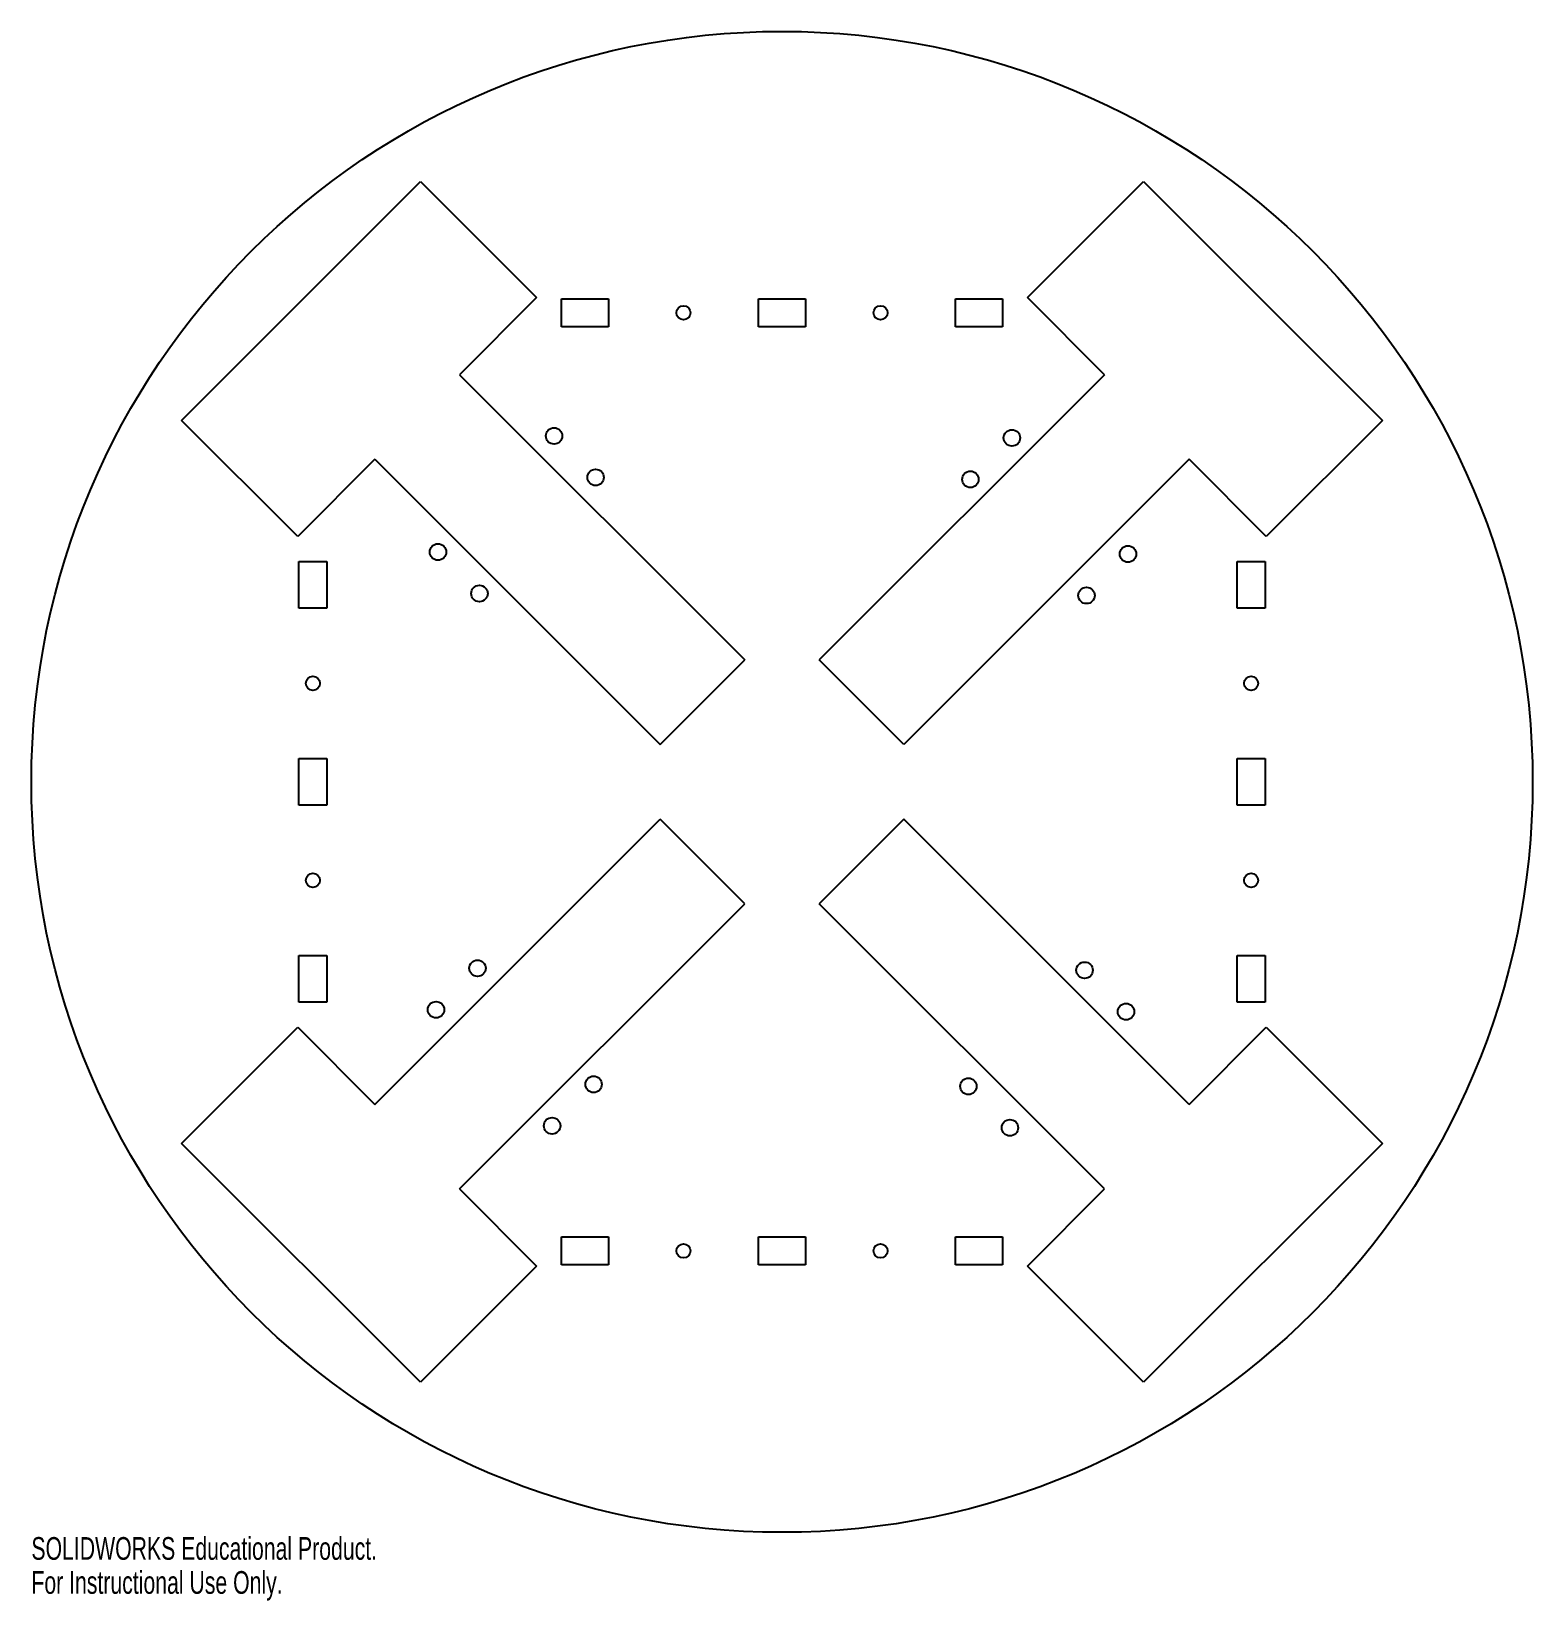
# Model space of a CAD drawing. Header units: millimetres. Extents: x -260 to 60, y -75 to 260.
import ezdxf

# ---------------------------------------------------------------- set-up
doc = ezdxf.new("R2010")
doc.units = ezdxf.units.MM
doc.styles.add('SLDTEXTSTYLE0', font='TXT', dxfattribs={"width": 0.7})

msp = doc.modelspace()

# ---------------------------------------------------------------- linework, layer by layer
at = {"color": 7, "linetype": 'Continuous', "lineweight": 25}
for p, q in [((-227.99, 177.07), (-177.07, 227.99)), ((-177.07, 227.99), (-152.33, 203.24)), ((-47.67, 203.24), (-22.93, 227.99)), ((-22.93, 227.99), (27.99, 177.07)), ((-152.33, 203.24), (-168.77, 186.8)), ((-147, 197), (-147, 203)), ((-147, 203), (-137, 203)), ((-137, 203), (-137, 197)), ((-105, 197), (-105, 203)), ((-105, 203), (-95, 203)), ((-95, 203), (-95, 197)), ((-63, 197), (-63, 203)), ((-63, 203), (-53, 203)), ((-53, 203), (-53, 197)), ((-31.23, 186.8), (-47.67, 203.24)), ((-137, 197), (-147, 197)), ((-95, 197), (-105, 197)), ((-53, 197), (-63, 197)), ((-168.77, 186.8), (-107.95, 125.99)), ((-31.23, 186.8), (-92.05, 125.99)), ((-203.24, 152.33), (-227.99, 177.07)), ((27.99, 177.07), (3.24, 152.33)), ((-186.8, 168.77), (-203.24, 152.33)), ((-186.8, 168.77), (-125.99, 107.95)), ((-13.2, 168.77), (-74.01, 107.95)), ((3.24, 152.33), (-13.2, 168.77)), ((-203, 137), (-203, 147)), ((-203, 147), (-197, 147)), ((-197, 147), (-197, 137)), ((-3, 147), (3, 147)), ((-3, 137), (-3, 147)), ((3, 147), (3, 137)), ((-197, 137), (-203, 137)), ((3, 137), (-3, 137)), ((-125.99, 107.95), (-107.95, 125.99)), ((-74.01, 107.95), (-92.05, 125.99)), ((-203, 95), (-203, 105)), ((-203, 105), (-197, 105)), ((-197, 105), (-197, 95)), ((-3, 105), (3, 105)), ((-3, 95), (-3, 105)), ((3, 105), (3, 95)), ((-197, 95), (-203, 95)), ((3, 95), (-3, 95)), ((-186.8, 31.23), (-125.99, 92.05)), ((-107.95, 74.01), (-125.99, 92.05)), ((-74.01, 92.05), (-92.05, 74.01)), ((-13.2, 31.23), (-74.01, 92.05)), ((-168.77, 13.2), (-107.95, 74.01)), ((-31.23, 13.2), (-92.05, 74.01)), ((-203, 53), (-203, 63)), ((-203, 63), (-197, 63)), ((-197, 63), (-197, 53)), ((-3, 63), (3, 63)), ((-3, 53), (-3, 63)), ((3, 63), (3, 53)), ((-197, 53), (-203, 53)), ((3, 53), (-3, 53)), ((-227.99, 22.93), (-203.24, 47.67)), ((-203.24, 47.67), (-186.8, 31.23)), ((-13.2, 31.23), (3.24, 47.67)), ((3.24, 47.67), (27.99, 22.93)), ((-177.07, -27.99), (-227.99, 22.93)), ((27.99, 22.93), (-22.93, -27.99)), ((-168.77, 13.2), (-152.33, -3.24)), ((-47.67, -3.24), (-31.23, 13.2)), ((-147, -3), (-147, 3)), ((-147, 3), (-137, 3)), ((-137, 3), (-137, -3)), ((-105, -3), (-105, 3)), ((-105, 3), (-95, 3)), ((-95, 3), (-95, -3)), ((-63, -3), (-63, 3)), ((-63, 3), (-53, 3)), ((-53, 3), (-53, -3)), ((-152.33, -3.24), (-177.07, -27.99)), ((-137, -3), (-147, -3)), ((-95, -3), (-105, -3)), ((-53, -3), (-63, -3)), ((-22.93, -27.99), (-47.67, -3.24))]:
    msp.add_line(p, q, dxfattribs=at)
for centre, radius in [((-100, 100), 160), ((-121, 200), 1.5), ((-79, 200), 1.5), ((-148.58, 173.75), 1.75), ((-51, 173.33), 1.75), ((-139.74, 164.91), 1.75), ((-59.84, 164.49), 1.75), ((-173.33, 149), 1.75), ((-26.25, 148.58), 1.75), ((-164.49, 140.16), 1.75), ((-35.09, 139.74), 1.75), ((-200, 121), 1.5), ((0, 121), 1.5), ((-200, 79), 1.5), ((0, 79), 1.5), ((-164.91, 60.26), 1.75), ((-35.51, 59.84), 1.75), ((-173.75, 51.42), 1.75), ((-26.67, 51), 1.75), ((-140.16, 35.51), 1.75), ((-60.26, 35.09), 1.75), ((-149, 26.67), 1.75), ((-51.42, 26.25), 1.75), ((-121, 0), 1.5), ((-79, 0), 1.5)]:
    msp.add_circle(centre, radius, dxfattribs=at)

# ---------------------------------------------------------------- texts
at = {"color": 7, "linetype": 'Continuous', "char_height": 4.8336, "attachment_point": 1, "style": 'SLDTEXTSTYLE0'}
for s, insert in [('SOLIDWORKS Educational Product.', (-260, -61.02)), ('For Instructional Use Only.', (-260, -68.27))]:
    msp.add_mtext(s, dxfattribs=dict(at, insert=insert))

doc.saveas('drawing.dxf')
